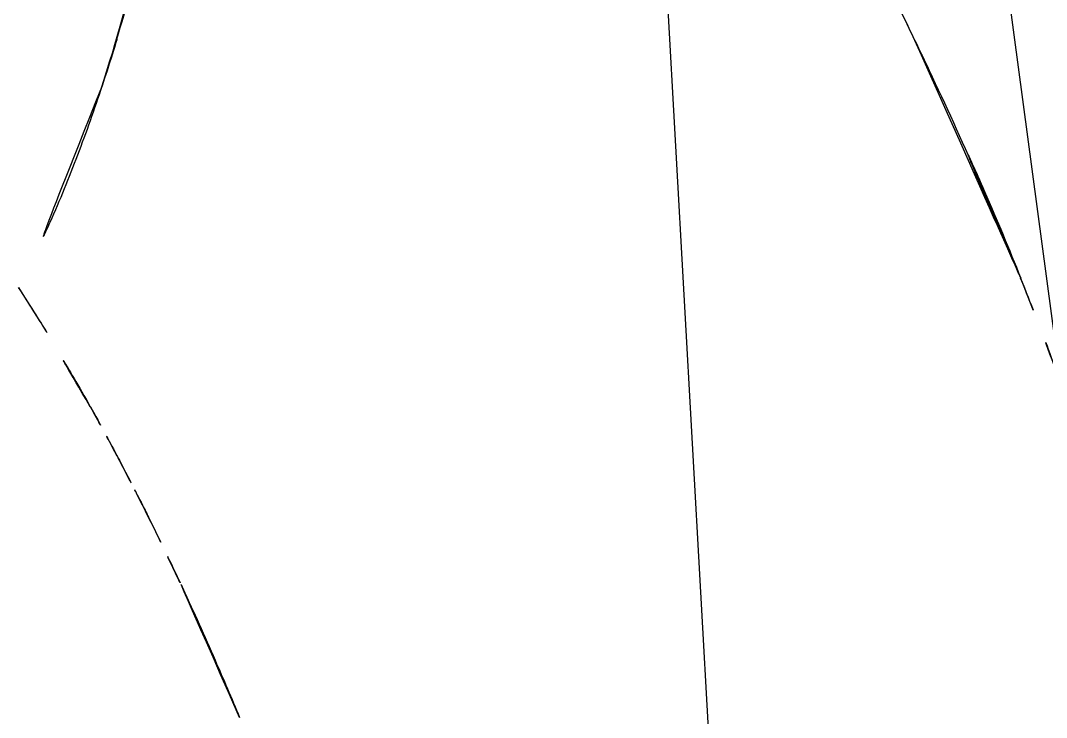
# Model space of a CAD drawing. Extents: x 16296660632 to 16296668616, y -37409619871 to -37409616241.
# Drawn here: x 16296668334.31 to 16296668375.39, y -37409617361.19 to -37409617333.26 of the extents above; entities that cross this region are included whole.
import ezdxf

# ---------------------------------------------------------------- set-up
doc = ezdxf.new("R2010")
doc.units = 0
doc.header["$LTSCALE"] = 10
doc.header["$MEASUREMENT"] = 0
doc.layers.get('0').update_dxf_attribs({"linetype": 'CONTINUOUS'})

msp = doc.modelspace()

# ---------------------------------------------------------------- linework, layer by layer
at = {"linetype": 'Continuous'}
for p, q in [((16296668359.62615, -37409617321.962883), (16296668362.0809, -37409617365.975067)), ((16296668372.81488, -37409617324.380341), (16296668375.958811, -37409617347.78862))]:
    msp.add_line(p, q, dxfattribs=at)
for points, start_tangent, end_tangent in [([(16296668339.01726, -37409617330.948051), (16296668337.95052, -37409617334.715157), (16296668337.57855, -37409617335.881783)], (-0.250990489, -0.967989553), (-0.311979817, -0.95008873)), ([(16296668337.575871, -37409617335.880913), (16296668339.021009, -37409617330.94902)], (0.313229743, 0.949677381), (0.251441548, 0.967872485)), ([(16296668369.97616, -37409617333.757271), (16296668369.56233, -37409617332.905861), (16296668369.411949, -37409617332.59816)], (-0.435636831, 0.90012252), (-0.439563678, 0.89821143)), ([(16296668369.97904, -37409617333.755882), (16296668370.58452, -37409617335.01947), (16296668374.28911, -37409617343.422112), (16296668374.3571, -37409617343.590858)], (0.435147946, -0.900358965), (0.373069224, -0.92780351)), ([(16296668370.65366, -37409617335.168533), (16296668369.97616, -37409617333.757271)], (-0.429705022, 0.90296932), (-0.435636831, 0.90012252)), ([(16296668337.57855, -37409617335.881783), (16296668336.60293, -37409617338.643753), (16296668335.496161, -37409617341.338837), (16296668334.22674, -37409617343.954819)], (-0.311979817, -0.95008873), (-0.468182443, -0.883631824)), ([(16296668374.36418, -37409617343.58802), (16296668372.911989, -37409617340.1101), (16296668370.65366, -37409617335.168533)], (-0.371569975, 0.928404951), (-0.429705022, 0.90296932)), ([(16296668374.3571, -37409617343.590858), (16296668375.63777, -37409617346.909042)], (0.373069224, -0.92780351), (0.346668564, -0.93798769)), ([(16296668334.22345, -37409617343.953102), (16296668337.10495, -37409617348.73642)], (0.547139396, -0.837041505), (0.487174767, -0.873304498)), ([(16296668375.958811, -37409617347.788628), (16296668374.36418, -37409617343.58802)], (-0.33802511, 0.941137092), (-0.371569975, 0.928404951)), ([(16296668337.101549, -37409617348.738319), (16296668334.223459, -37409617343.953079)], (-0.491131593, 0.871085391), (-0.532071706, 0.846699297)), ([(16296668337.10495, -37409617348.73642), (16296668338.152109, -37409617350.664146)], (0.487174767, -0.873304498), (0.467885041, -0.883789335)), ([(16296668338.152809, -37409617350.66378), (16296668337.101549, -37409617348.738319)], (-0.467915477, 0.883773221), (-0.491131593, 0.871085391)), ([(16296668338.152109, -37409617350.664146), (16296668338.19956, -37409617350.753899), (16296668338.267281, -37409617350.882301)], (0.467885042, -0.883789335), (0.465868979, -0.884853713)), ([(16296668338.26795, -37409617350.881973), (16296668338.152809, -37409617350.66378)], (-0.465560923, 0.885015835), (-0.467915477, 0.883773221)), ([(16296668338.267281, -37409617350.882301), (16296668339.46538, -37409617353.225029)], (0.465868979, -0.884853713), (0.444922823, -0.895568915)), ([(16296668339.46312, -37409617353.226158), (16296668339.189329, -37409617352.676903), (16296668338.26795, -37409617350.881973)], (-0.443851817, 0.896100198), (-0.465560923, 0.885015834)), ([(16296668339.46538, -37409617353.225029), (16296668340.65328, -37409617355.687424)], (0.444922823, -0.895568915), (0.424246223, -0.905546875)), ([(16296668340.650579, -37409617355.688667), (16296668339.46312, -37409617353.226158)], (-0.425168486, 0.905114224), (-0.443851817, 0.896100198)), ([(16296668340.65328, -37409617355.687424), (16296668340.77664, -37409617355.951561)], (0.424246223, -0.905546875), (0.422109201, -0.906544992)), ([(16296668340.77425, -37409617355.952667), (16296668340.650579, -37409617355.688667)], (-0.423265548, 0.906005671), (-0.425168486, 0.905114224)), ([(16296668340.77664, -37409617355.951561), (16296668341.95084, -37409617358.54908), (16296668343.07633, -37409617361.186943)], (0.422109201, -0.906544992), (0.383276564, -0.923633626)), ([(16296668343.079081, -37409617361.185791), (16296668342.09956, -37409617358.887039), (16296668340.802071, -37409617356.012238), (16296668340.77425, -37409617355.952667)], (-0.38493057, 0.922945533), (-0.423265548, 0.906005671))]:
    msp.add_spline(points, degree=3, dxfattribs=dict(at, start_tangent=start_tangent, end_tangent=end_tangent))

doc.saveas('drawing.dxf')
